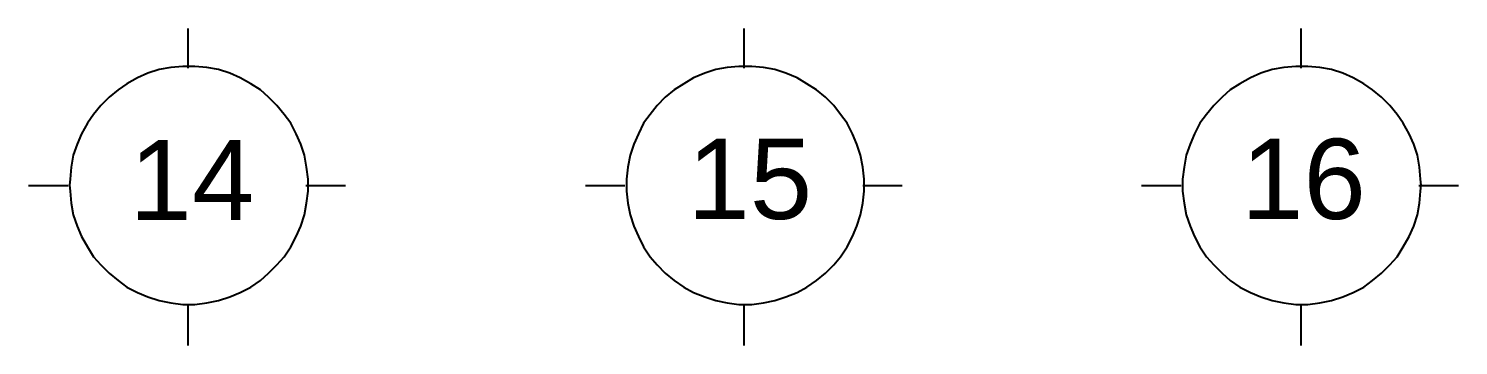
# Model space of a CAD drawing. Header units: millimetres. Extents: x 5 to 415, y 48 to 251.
# Drawn here: x 193.11 to 226.94, y 48.44 to 55.93 of the extents above; entities that cross this region are included whole.
import ezdxf

# ---------------------------------------------------------------- set-up
doc = ezdxf.new("R2010")
doc.units = ezdxf.units.MM
doc.layers.add('P', color=7, linetype='Continuous')
doc.layers.add('T', color=7, linetype='Continuous')

msp = doc.modelspace()

# ---------------------------------------------------------------- linework, layer by layer
at = {"layer": 'P'}
for points in [[(196.885, 54.998), (196.885, 55.933)], [(210.044, 54.998), (210.044, 55.933)], [(223.22, 54.998), (223.22, 55.933)], [(195.933, 54.875), (195.686, 54.769)], [(196.197, 54.963), (195.933, 54.875)], [(196.48, 55.016), (196.197, 54.963)], [(196.762, 55.033), (196.48, 55.016)], [(196.903, 55.033), (196.762, 55.033)], [(197.044, 55.033), (196.903, 55.033)], [(197.326, 55.016), (197.044, 55.033)], [(197.608, 54.963), (197.326, 55.016)], [(197.873, 54.875), (197.608, 54.963)], [(198.12, 54.769), (197.873, 54.875)], [(209.109, 54.875), (208.844, 54.769)], [(209.374, 54.963), (209.109, 54.875)], [(209.638, 55.016), (209.374, 54.963)], [(209.92, 55.033), (209.638, 55.016)], [(210.079, 55.033), (209.92, 55.033)], [(210.22, 55.033), (210.079, 55.033)], [(210.503, 55.016), (210.22, 55.033)], [(210.767, 54.963), (210.503, 55.016)], [(211.032, 54.875), (210.767, 54.963)], [(211.296, 54.769), (211.032, 54.875)], [(222.268, 54.875), (222.021, 54.769)], [(222.532, 54.963), (222.268, 54.875)], [(222.814, 55.016), (222.532, 54.963)], [(223.097, 55.033), (222.814, 55.016)], [(223.238, 55.033), (223.097, 55.033)], [(223.379, 55.033), (223.238, 55.033)], [(223.661, 55.016), (223.379, 55.033)], [(223.943, 54.963), (223.661, 55.016)], [(224.208, 54.875), (223.943, 54.963)], [(224.455, 54.769), (224.208, 54.875)], [(195.227, 54.487), (195.016, 54.31)], [(195.439, 54.628), (195.227, 54.487)], [(195.686, 54.769), (195.439, 54.628)], [(198.367, 54.628), (198.12, 54.769)], [(198.596, 54.487), (198.367, 54.628)], [(198.79, 54.31), (198.596, 54.487)], [(208.386, 54.487), (208.174, 54.31)], [(208.615, 54.628), (208.386, 54.487)], [(208.844, 54.769), (208.615, 54.628)], [(211.526, 54.628), (211.296, 54.769)], [(211.755, 54.487), (211.526, 54.628)], [(211.967, 54.31), (211.755, 54.487)], [(221.544, 54.487), (221.35, 54.31)], [(221.774, 54.628), (221.544, 54.487)], [(222.021, 54.769), (221.774, 54.628)], [(224.702, 54.628), (224.455, 54.769)], [(224.913, 54.487), (224.702, 54.628)], [(225.125, 54.31), (224.913, 54.487)], [(195.016, 54.31), (194.822, 54.116)], [(198.984, 54.116), (198.79, 54.31)], [(208.174, 54.31), (207.98, 54.116)], [(212.161, 54.116), (211.967, 54.31)], [(221.35, 54.31), (221.156, 54.116)], [(225.319, 54.116), (225.125, 54.31)], [(194.645, 53.904), (194.504, 53.693)], [(194.822, 54.116), (194.645, 53.904)], [(199.161, 53.904), (198.984, 54.116)], [(199.319, 53.693), (199.161, 53.904)], [(207.821, 53.904), (207.663, 53.693)], [(207.98, 54.116), (207.821, 53.904)], [(212.319, 53.904), (212.161, 54.116)], [(212.478, 53.693), (212.319, 53.904)], [(220.98, 53.904), (220.821, 53.693)], [(221.156, 54.116), (220.98, 53.904)], [(225.496, 53.904), (225.319, 54.116)], [(225.637, 53.693), (225.496, 53.904)], [(194.504, 53.693), (194.363, 53.446)], [(199.443, 53.446), (199.319, 53.693)], [(207.663, 53.693), (207.539, 53.446)], [(212.602, 53.446), (212.478, 53.693)], [(220.821, 53.693), (220.698, 53.446)], [(225.778, 53.446), (225.637, 53.693)], [(194.257, 53.199), (194.169, 52.934)], [(194.363, 53.446), (194.257, 53.199)], [(199.549, 53.199), (199.443, 53.446)], [(199.637, 52.934), (199.549, 53.199)], [(207.433, 53.199), (207.345, 52.934)], [(207.539, 53.446), (207.433, 53.199)], [(212.707, 53.199), (212.602, 53.446)], [(212.796, 52.934), (212.707, 53.199)], [(220.592, 53.199), (220.504, 52.934)], [(220.698, 53.446), (220.592, 53.199)], [(225.884, 53.199), (225.778, 53.446)], [(225.972, 52.934), (225.884, 53.199)], [(194.169, 52.934), (194.116, 52.652)], [(199.69, 52.652), (199.637, 52.934)], [(207.345, 52.934), (207.292, 52.652)], [(212.848, 52.652), (212.796, 52.934)], [(220.504, 52.934), (220.451, 52.652)], [(226.025, 52.652), (225.972, 52.934)], [(194.116, 52.652), (194.098, 52.37)], [(199.725, 52.37), (199.69, 52.652)], [(207.292, 52.652), (207.257, 52.37)], [(212.884, 52.37), (212.848, 52.652)], [(220.451, 52.652), (220.416, 52.37)], [(226.042, 52.37), (226.025, 52.652)], [(194.045, 52.211), (193.111, 52.211)], [(194.098, 52.37), (194.081, 52.229)], [(194.081, 52.229), (194.098, 52.088)], [(200.607, 52.211), (199.672, 52.211)], [(199.725, 52.229), (199.725, 52.37)], [(199.725, 52.088), (199.725, 52.229)], [(207.222, 52.211), (206.287, 52.211)], [(207.257, 52.37), (207.257, 52.229)], [(207.257, 52.229), (207.257, 52.088)], [(213.783, 52.211), (212.848, 52.211)], [(212.884, 52.229), (212.884, 52.37)], [(212.884, 52.088), (212.884, 52.229)], [(220.38, 52.211), (219.445, 52.211)], [(220.416, 52.37), (220.416, 52.229)], [(220.416, 52.229), (220.416, 52.088)], [(226.942, 52.211), (226.007, 52.211)], [(226.06, 52.229), (226.042, 52.37)], [(226.042, 52.088), (226.06, 52.229)], [(194.098, 52.088), (194.116, 51.805)], [(194.116, 51.805), (194.169, 51.523)], [(199.637, 51.523), (199.69, 51.805)], [(199.69, 51.805), (199.725, 52.088)], [(207.257, 52.088), (207.292, 51.805)], [(207.292, 51.805), (207.345, 51.523)], [(212.796, 51.523), (212.848, 51.805)], [(212.848, 51.805), (212.884, 52.088)], [(220.416, 52.088), (220.451, 51.805)], [(220.451, 51.805), (220.504, 51.523)], [(225.972, 51.523), (226.025, 51.805)], [(226.025, 51.805), (226.042, 52.088)], [(194.169, 51.523), (194.257, 51.259)], [(199.549, 51.259), (199.637, 51.523)], [(207.345, 51.523), (207.433, 51.259)], [(212.707, 51.259), (212.796, 51.523)], [(220.504, 51.523), (220.592, 51.259)], [(225.884, 51.259), (225.972, 51.523)], [(194.257, 51.259), (194.363, 51.012)], [(199.443, 51.012), (199.549, 51.259)], [(207.433, 51.259), (207.539, 51.012)], [(212.602, 51.012), (212.707, 51.259)], [(220.592, 51.259), (220.698, 51.012)], [(225.778, 51.012), (225.884, 51.259)], [(194.363, 51.012), (194.504, 50.765)], [(194.504, 50.765), (194.645, 50.535)], [(199.161, 50.535), (199.319, 50.765)], [(199.319, 50.765), (199.443, 51.012)], [(207.539, 51.012), (207.663, 50.765)], [(207.663, 50.765), (207.821, 50.535)], [(212.319, 50.535), (212.478, 50.765)], [(212.478, 50.765), (212.602, 51.012)], [(220.698, 51.012), (220.821, 50.765)], [(220.821, 50.765), (220.98, 50.535)], [(225.496, 50.535), (225.637, 50.765)], [(225.637, 50.765), (225.778, 51.012)], [(194.645, 50.535), (194.822, 50.341)], [(198.984, 50.341), (199.161, 50.535)], [(207.821, 50.535), (207.98, 50.341)], [(212.161, 50.341), (212.319, 50.535)], [(220.98, 50.535), (221.156, 50.341)], [(225.319, 50.341), (225.496, 50.535)], [(194.822, 50.341), (195.016, 50.147)], [(195.016, 50.147), (195.227, 49.971)], [(198.596, 49.971), (198.79, 50.147)], [(198.79, 50.147), (198.984, 50.341)], [(207.98, 50.341), (208.174, 50.147)], [(208.174, 50.147), (208.386, 49.971)], [(211.755, 49.971), (211.967, 50.147)], [(211.967, 50.147), (212.161, 50.341)], [(221.156, 50.341), (221.35, 50.147)], [(221.35, 50.147), (221.544, 49.971)], [(224.913, 49.971), (225.125, 50.147)], [(225.125, 50.147), (225.319, 50.341)], [(195.227, 49.971), (195.439, 49.812)], [(195.439, 49.812), (195.686, 49.689)], [(198.12, 49.689), (198.367, 49.812)], [(198.367, 49.812), (198.596, 49.971)], [(208.386, 49.971), (208.615, 49.812)], [(208.615, 49.812), (208.844, 49.689)], [(211.296, 49.689), (211.526, 49.812)], [(211.526, 49.812), (211.755, 49.971)], [(221.544, 49.971), (221.774, 49.812)], [(221.774, 49.812), (222.021, 49.689)], [(224.455, 49.689), (224.702, 49.812)], [(224.702, 49.812), (224.913, 49.971)], [(195.686, 49.689), (195.933, 49.583)], [(195.933, 49.583), (196.197, 49.495)], [(196.197, 49.495), (196.48, 49.442)], [(196.48, 49.442), (196.762, 49.407)], [(196.762, 49.407), (196.903, 49.407)], [(196.903, 49.407), (197.044, 49.407)], [(197.044, 49.407), (197.326, 49.442)], [(197.326, 49.442), (197.608, 49.495)], [(197.608, 49.495), (197.873, 49.583)], [(197.873, 49.583), (198.12, 49.689)], [(208.844, 49.689), (209.109, 49.583)], [(209.109, 49.583), (209.374, 49.495)], [(209.374, 49.495), (209.638, 49.442)], [(209.638, 49.442), (209.92, 49.407)], [(209.92, 49.407), (210.079, 49.407)], [(210.079, 49.407), (210.22, 49.407)], [(210.22, 49.407), (210.503, 49.442)], [(210.503, 49.442), (210.767, 49.495)], [(210.767, 49.495), (211.032, 49.583)], [(211.032, 49.583), (211.296, 49.689)], [(222.021, 49.689), (222.268, 49.583)], [(222.268, 49.583), (222.532, 49.495)], [(222.532, 49.495), (222.814, 49.442)], [(222.814, 49.442), (223.097, 49.407)], [(223.097, 49.407), (223.238, 49.407)], [(223.238, 49.407), (223.379, 49.407)], [(223.379, 49.407), (223.661, 49.442)], [(223.661, 49.442), (223.943, 49.495)], [(223.943, 49.495), (224.208, 49.583)], [(224.208, 49.583), (224.455, 49.689)], [(196.885, 48.436), (196.885, 49.371)], [(210.044, 48.436), (210.044, 49.371)], [(223.22, 48.436), (223.22, 49.371)]]:
    msp.add_lwpolyline(points, dxfattribs=at)

# ---------------------------------------------------------------- texts
at = {"layer": 'T', "char_height": 1.9, "attachment_point": 7}
for s, insert in [('{\\fArial|b0|i0|c0|p18;14}', (195.5, 51.4)), ('{\\fArial|b0|i0|c0|p18;15}', (208.7, 51.4)), ('{\\fArial|b0|i0|c0|p18;16}', (221.8, 51.4))]:
    msp.add_mtext(s, dxfattribs=dict(at, insert=insert))

doc.saveas('drawing.dxf')
